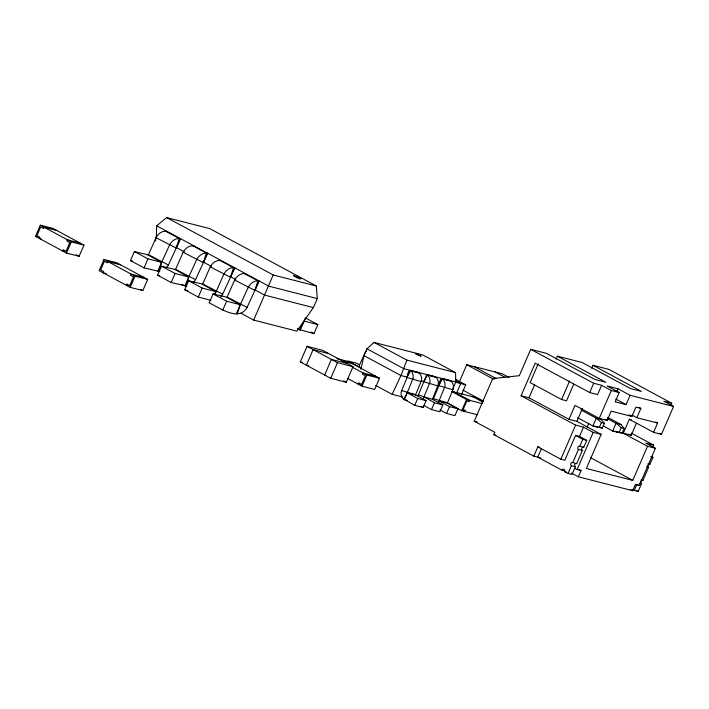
<?xml version="1.0" encoding="UTF-8"?>
<svg xmlns="http://www.w3.org/2000/svg" width="709" height="709" viewBox="0 0 709 709"><rect width="100%" height="100%" fill="white"/><g stroke="black" fill="none" stroke-linecap="round" stroke-linejoin="round"><path stroke-width="1.06" d="M241.033 313.272L253.671 320.078L296.841 331.147L313.36 307.609L317.269 298.586L316.365 286.019L209.784 228.635L166.615 217.566L156.698 225.834L156.308 236.753L155.431 241.033M433.084 399.716L438.924 385.687C439.004 384.287 440.378 375.779 443.125 379.492A7.79 6.239 -75.6 0 1 444.88 386.618L439.039 400.939L449.533 406.638L457.908 408.783L454.948 415.616L446.573 413.471L439.952 409.908M360.899 369.274L363.956 355.626L366.907 348.793L374.051 342.438L422.635 354.89L455.515 372.588L455.825 382.009L452.874 388.851M426.082 400.62L417.707 398.476L407.214 392.786L413.046 378.464A7.79 6.239 -75.6 0 0 411.3 371.33C408.544 367.661 407.179 376.045 407.099 377.525L401.259 391.563A7.79 6.239 -75.6 0 0 403.004 398.697L414.747 405.318L423.122 407.462L426.082 400.62L415.563 394.869L421.421 380.609A7.79 6.239 -75.6 0 0 419.675 373.475L418.133 372.349M418.009 395.852L426.721 374.609L435.096 376.754L436.425 377.773A7.79 6.239 -75.6 0 1 438.18 384.907L432.375 399.273L442.833 404.919L439.872 411.752L431.497 409.607L423.929 405.53M438.924 385.687L452.936 389.773L453.255 388.771A7.79 6.239 -75.6 0 0 451.5 381.637L449.967 380.511M452.936 389.773L447.388 403.022L457.908 408.783M158.683 271.458L161.617 262.357L169.575 244.977C171.587 241.078 175.956 237.612 180.556 238.676L168.432 265.015L166.615 267.621M185.811 286.064L188.745 276.962L196.694 259.583C198.715 255.683 203.084 252.218 207.684 253.281L195.551 279.621L193.743 282.226M214.889 294.598L223.822 274.179C225.834 270.289 230.203 266.823 234.803 267.887L222.67 294.226L220.862 296.832M237.347 313.812L240.271 304.71L248.23 287.322C250.242 283.432 254.62 279.966 259.21 281.03L247.087 307.369C238.898 322.347 219.223 307.378 209.146 302.929L213.054 293.907L227.022 297.293L234.67 280.02C236.682 276.129 241.051 272.664 245.651 273.727M374.051 342.438L406.931 360.137L400.939 375.54L392.139 394.319L375.699 385.474M422.883 399.495L429.796 382.754A7.79 6.239 -75.6 0 0 428.05 375.628L426.721 374.609M316.365 286.019L273.195 274.959L253.671 320.078M304.95 318.66L304.152 321.062L317.871 324.598L313.972 333.62L298.56 329.322M35.45 236.354L40.28 225.187L52.936 228.422L83.963 245.137L79.124 256.303L66.478 253.06L35.45 236.354L37.559 236.895M66.478 253.06L71.308 241.893L83.963 245.137M103.984 259.476L99.145 270.652L130.172 287.358L142.828 290.593L147.658 279.426L116.63 262.72L103.984 259.476L135.011 276.182L147.658 279.426M159.738 271.547L144.051 267.878L130.491 260.584L134.391 251.553L148.367 254.948L156.015 237.675C158.027 233.775 162.396 230.31 166.996 231.373M130.172 287.358L135.011 276.182M144.051 267.878L147.959 258.856L161.617 262.357L157.717 271.387M186.857 286.152L171.17 282.483L157.611 275.181L161.519 266.159L175.486 269.544L183.135 252.28C185.146 248.38 189.525 244.915 194.115 245.979M180.29 238.605L176.381 247.636L179.315 238.525L165.755 231.231M171.17 282.483L175.079 273.461L188.816 276.971L184.836 285.984L181.929 284.424M210.91 300.324L198.298 297.089L184.739 289.786L188.638 280.764L202.614 284.149L210.254 266.876C212.275 262.986 216.644 259.521 221.243 260.584M207.409 253.21L203.51 262.233L206.434 253.131L192.875 245.828M198.298 297.089L202.198 288.067L215.935 291.567L214.561 294.572M234.537 267.816L230.629 276.838L233.562 267.736L219.994 260.433M222.706 310.232L226.614 301.21L240.271 304.71L236.372 313.733M258.945 280.959L255.036 289.981L257.97 280.879L244.41 273.577M300.288 361.9L307.032 346.311L322.551 350.281L353.002 366.677L346.258 382.266L330.74 378.296L300.288 361.9L302.353 362.423M324.651 375.017L331.395 359.428L346.914 363.398M330.74 378.296L337.484 362.707L353.002 366.677M362.042 386.201L366.872 375.034L379.519 378.269L374.689 389.445L362.042 386.201L347.499 378.367M415.678 395.019L407.294 392.875L404.343 399.708L407.48 400.514M414.747 405.318L417.707 398.476M431.497 409.607L434.457 402.774L442.833 404.919M438.286 402.987L439.128 401.028L447.503 403.182M459.29 381.938L466.744 364.718L502.247 373.811L509.053 377.48M446.573 413.471L449.533 406.638M456.543 393.273L460.761 383.534L456.002 380.972M461.515 394.55L465.724 384.81L455.258 379.173M447.184 402.898L461.727 410.733L466.557 399.566L482.368 403.616M540.719 457.908L533.806 456.135L493.827 434.608L494.838 432.286L474.241 421.199L492.693 378.562L519.325 375.69L530.731 349.333L546.533 353.383L594.993 379.475L605.858 382.266L557.398 356.175L556.131 359.108M647.53 446.289L632.774 480.392L586.352 468.498L601.108 434.387L593.211 432.357L583.516 427.146L575.611 425.116L521.097 395.764L535.189 363.203L589.702 392.556L597.607 394.585L601.631 385.279L611.326 390.499L619.223 392.52L615.199 401.826L626.065 404.609L630.088 395.312L673.55 406.443L661.47 434.351L653.574 432.33L629.344 419.285L623.3 433.243L647.53 446.289L655.435 448.31L639.332 485.523L635.379 484.504L632.694 490.708L578.376 476.785L571.64 473.16M538.149 363.965L530.102 382.568L561.599 399.53L566.535 400.798L573.741 384.145M521.097 395.764L529.003 397.793L534.604 384.836M533.806 456.135L537.839 446.838L539.806 447.344M561.599 399.53L569.646 380.928M541.384 448.779L537.759 457.154L561.989 470.2L564.949 470.953M529.003 397.793L568.981 419.311L575.017 405.362L601.223 419.471L604.405 423.379L602.393 428.032L597.864 427.226L592.928 425.958L577.622 417.716M591.687 368.219L592.954 365.286L608.765 369.336L671.76 403.253L670.953 405.114M568.981 419.311L576.878 421.341L582.488 408.384M537.839 446.838L560.854 459.228L575.611 425.116M589.702 392.556L593.725 383.259L601.631 385.279M561.989 470.2A1.702 1.365 -75.6 0 1 563.868 469.296A1.702 1.365 -75.6 0 1 564.408 471.503L568.051 473.461L571.995 474.472L575.354 466.717A1.702 1.365 -75.6 0 1 574.813 464.519A1.702 1.365 -75.6 0 1 576.692 463.615L582.399 450.437A1.702 1.365 -75.6 0 1 581.859 448.239A1.702 1.365 -75.6 0 1 583.737 447.335L586.76 440.36L579.492 436.443L575.54 435.432L564.807 460.238L560.854 459.228M579.492 436.443L583.516 427.146M587.061 427.243L588.798 423.22M568.051 473.461L571.401 465.707A1.702 1.365 -75.6 0 1 570.86 463.5A1.702 1.365 -75.6 0 1 572.748 462.605L576.692 463.615M572.748 462.605L578.447 449.426A1.702 1.365 -75.6 0 1 577.906 447.219A1.702 1.365 -75.6 0 1 579.785 446.324L583.737 447.335M579.785 446.324L582.807 439.35L586.76 440.36M574.68 468.268L577.108 469.571L593.211 432.357M611.326 390.499L599.247 418.407L607.152 420.428L611.176 411.131L631.914 416.449L635.938 407.143L640.883 408.411L636.85 417.707L632.047 415.128M601.223 419.471L596.278 418.204L592.928 425.958L599.433 427.27L601.445 422.617L596.278 418.204L580.981 409.97M578.376 476.785L581.052 470.581L579.129 469.553M616.768 391.581L617.973 388.789L630.088 395.312M603.12 425.87L612.682 431.019L619.187 432.33L621.199 427.687L616.032 423.273L607.427 418.638M620.978 424.531L616.032 423.273L612.682 431.019L622.148 433.093L624.159 428.44L620.978 424.531L607.586 417.326M623.3 433.243L631.205 435.264L636.381 423.3M653.574 432.33L657.597 423.025L655.657 421.988M652.776 447.122L653.645 445.119L631.249 433.057M632.41 489.44L634.227 490.415L636.912 484.22M634.227 490.415L638.18 491.434L641.53 483.68A1.702 1.365 -75.6 0 1 640.989 481.473A1.702 1.365 -75.6 0 1 642.877 480.578L648.575 467.399A1.702 1.365 -75.6 0 1 648.035 465.193A1.702 1.365 -75.6 0 1 649.914 464.298L652.936 457.323L651.119 456.339M359.41 364.727L356.574 363.194L348.19 361.049L358.781 366.659L365.135 352.665A7.79 6.239 -75.6 0 1 366.429 351.256M422.458 399.672L423.955 396.792L432.375 399.273M230.212 277.122L210.254 266.876M299.464 329.738L304.214 321.097L300.306 330.119L297.399 328.559M407.294 392.875L403.696 399.22L405.796 399.761M438.1 402.845L439.128 401.028M557.398 356.175L582.098 362.503L630.549 388.594L641.415 391.377L592.954 365.286M56.809 230.514L44.162 227.27L43.621 228.511L40.714 226.951L36.957 235.636L39.864 237.196L39.332 238.446L41.441 238.977M317.269 298.586L268.711 286.135L156.698 225.834M80.082 243.045L67.435 239.802L66.894 241.042L69.801 242.611L66.043 251.296L63.136 249.728L62.596 250.968L64.705 251.509M130.491 260.584L132.592 261.116M313.36 307.609L264.803 295.166L254.15 289.423M617.973 388.789L607.108 385.997L619.223 392.52M671.76 403.253L663.854 401.232L673.55 406.443M120.512 264.812L107.857 261.568L107.325 262.809L104.418 261.24L100.651 269.934L103.567 271.494L103.027 272.735L106.19 273.55M157.611 275.181L159.711 275.721M143.776 277.343L131.13 274.099L130.598 275.34L133.505 276.909L129.747 285.594L126.831 284.025L126.299 285.266L128.409 285.807M184.739 289.786L187.885 290.593M492.693 378.562L494.669 379.067M636.85 417.707L657.597 423.025M406.931 360.137L455.515 372.588M629.344 419.285L631.32 419.79M455.825 382.009L403.9 368.707L366.907 348.793M418.345 372.464L409.962 370.32L407.01 377.153L410.608 370.807L418.984 372.952M450.171 380.618L441.796 378.473L438.836 385.315L442.434 378.961L450.809 381.105M455.444 382.169L465.724 384.81M435.734 377.241L427.359 375.096L423.849 381.823L437.861 385.909M601.445 422.617L604.405 423.379M621.199 427.687L624.159 428.44M328.639 353.561L313.121 349.59L306.377 365.179L308.442 365.702M336.899 358.594L348.491 361.563L379.519 378.269M407.294 377.17L400.939 375.54L363.956 355.626M421.075 380.698L424.257 381.513M341.835 360.952L352.373 363.655M421.111 381.619L407.099 377.525M599.433 427.27L602.393 428.032M619.187 432.33L622.148 433.093M452.094 391.483L476.342 397.696L483.13 401.347M653.645 445.119L645.739 443.09L655.435 448.31M375.646 376.187L362.99 372.943L362.459 374.184L365.365 375.752L361.608 384.438L358.701 382.869L358.16 384.11L360.269 384.65M415.58 394.647L401.569 390.562M447.414 402.801L433.403 398.715M650.959 456.818L652.936 457.323M461.727 410.733L477.538 414.783M392.139 394.319L402.703 397.031M647.946 463.792L649.914 464.298M474.241 421.199L477.201 421.961M578.447 449.426L582.399 450.437M646.599 466.894L648.575 467.399M493.827 434.608L495.804 435.122M640.901 480.073L642.877 480.578M571.401 465.707L575.354 466.717M639.553 483.175L641.53 483.68M577.108 469.571L581.052 470.581M564.408 471.503L566.385 472.008M418.328 394.851L423.955 396.792L434.457 402.774M175.965 247.911L156.015 237.675M203.084 262.516L183.135 252.28M254.62 290.265L234.67 280.02M168.432 265.015L148.473 254.779M195.551 279.621L175.602 269.385M222.67 294.226L202.721 283.99M247.087 307.369L227.137 297.133M638.96 407.374L640.883 408.411M530.731 349.333L593.725 383.259M615.811 399.096L626.065 404.609M629.034 414.898L631.914 416.449M659.538 433.314L661.47 434.351M605.211 419.391L607.152 420.428M629.255 434.218L631.205 435.264M615.704 431.258L617.619 432.286M495.148 371.995L505.836 377.755M576.878 421.341L601.108 434.387M473.842 366.535L496.203 378.571M466.744 364.718L492.985 378.845M575.54 435.432L582.807 439.35M166.615 217.566L273.195 274.959M590.491 457.633L632.774 480.392M462.924 390.145L483.343 401.134M637.719 484.655L639.332 485.523M473.178 396.88L482.873 402.1M454.203 392.024L469.721 400.372L469.181 401.613L466.814 401.01L463.057 409.696L465.423 410.298L464.891 411.539L461.976 409.979M636.363 490.451L638.18 491.434M452.014 391.731L466.557 399.566M630.771 489.671L632.694 490.708M175.681 247.184L184.402 251.872M202.809 261.781L211.521 266.478M230.895 276.909L235.743 279.514M305.287 317.818L317.871 324.598M311.065 332.06L313.972 333.62M148.057 255.054L161.617 262.357M175.176 269.659L188.745 276.962M202.304 284.265L215.864 291.567M226.712 297.408L240.271 304.71M352.329 367.2L366.872 375.034M134.391 251.553L147.959 258.856M161.519 266.159L175.079 273.461M188.638 280.764L202.198 288.067M213.054 293.907L226.614 301.21M421.226 406.443L423.122 407.462M307.032 346.311L337.484 362.707M343.643 380.866L346.258 382.266M40.28 225.187L71.308 241.893M76.218 254.735L79.124 256.303M140.887 289.556L142.828 290.593M358.922 366.5L361.351 368.361M415.749 353.782L420.986 356.122L415.749 353.782M293.712 275.721C301.015 280.968 305.57 278.805 293.712 275.721"/></g></svg>
